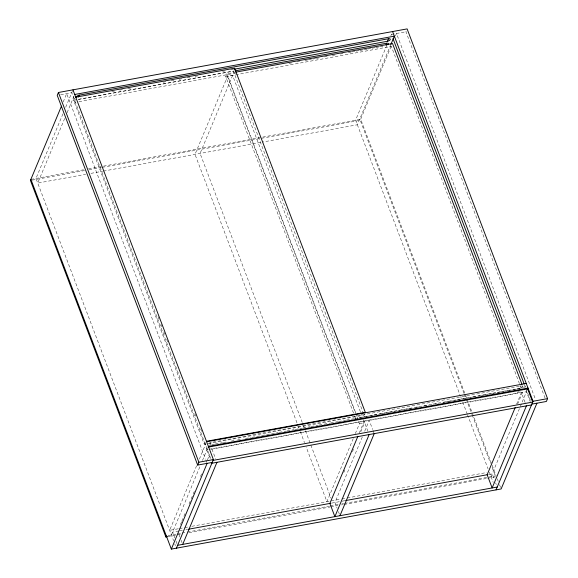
<?xml version="1.0" encoding="UTF-8"?>
<svg xmlns="http://www.w3.org/2000/svg" width="578" height="578" viewBox="0 0 578 578"><rect width="100%" height="100%" fill="white"/><g stroke="black" fill="none" stroke-linecap="round" stroke-linejoin="round"><path stroke-width="0.43" stroke-dasharray="2.89 2.17" d="M63.197 101.952L66.672 93.629L205.515 459.127M62.93 113.859L35.966 178.45L173.595 540.748M65.69 107.233L72.358 91.273M64.685 118.483L37.722 183.074L85.667 174.325M67.106 112.688L74.013 96.121M206.064 443.991L204.287 444.316L73.572 100.211L74.468 98.072M353.541 413.118L225.709 76.607L226.901 73.753L234.87 72.301M360.397 411.767L232.645 75.451L227.559 76.383L195.003 154.391L297.143 423.269M232.645 75.451L200.082 153.459L302.222 422.345M204.287 444.316L205.183 442.177M196.599 465.76L169.643 530.344L178.523 528.726M199.367 459.134L205.934 443.398M171.399 534.968L200.27 465.781M202.502 460.442L207.444 448.607M521.009 387.946A2.442 1.077 -20.8 0 0 522.187 386.444A2.442 1.077 -20.8 0 0 520.417 386.017L211.1 442.43L210.045 444.959A2.442 1.077 -20.8 0 1 209.59 445.017M180.444 524.557L181.478 522.064M181.824 521.24L183.558 517.093M183.905 516.262L185.632 512.115M189.093 503.828L190.827 499.681M191.166 498.85L192.9 494.703M193.247 493.879L194.287 491.387M200.515 476.467L201.549 473.974M207.437 459.886L209.857 454.077M386.877 45.229L355.6 120.152L460.456 396.183M390.858 35.691L391.552 34.037M390.887 44.455L357.356 124.776L262.354 142.101M463.975 393.365L360.246 120.289L391.617 45.135M395.439 35.973L396.479 33.473L535.64 399.817M545.083 398.098L405.922 31.754L406.522 30.323M356.72 419.996L357.609 417.858L356.648 415.329M353.237 438.594L326.917 501.661L306.102 446.873M355.318 433.616L359.473 423.652L357.876 419.44M364.696 413.74L364.104 415.163L206.953 443.832M359.278 432.958L364.126 421.348L367.883 431.253M343.78 472.522L344.82 470.03M352.436 451.772L353.476 449.279M360.751 431.853L364.559 422.728L362.637 417.67M362.283 437.004L334.951 502.506L337.14 508.279M364.711 431.195L369.205 420.423L372.658 429.497M209.063 449.279L517.491 393.026L518.545 390.497M516.703 389.03L519.362 388.546L520.417 386.017M516.551 404.268L521.399 392.664L525.156 402.563M517.621 404.145L523.148 390.901M524.528 387.585L525.221 385.931M491.033 476.669L526.977 390.555M60.647 94.727L71.759 92.697L210.919 459.04M391.393 34.405L405.922 31.754M111.807 91.541L114.466 91.057M119.783 90.089L122.442 89.604M127.76 88.629L130.418 88.145M163.213 82.163L165.872 81.679M171.189 80.71L173.848 80.226M179.166 79.258L181.824 78.774M187.142 77.799L189.801 77.315M195.118 76.347L197.777 75.862M222.595 71.332L225.254 70.848M230.571 69.88L233.23 69.396M73.572 100.211L233.389 71.058L363.461 413.48M78.196 99.481L234.191 71.029M78.919 101.685L235.795 73.074M288.971 63.37L291.63 62.886M296.947 61.918L299.606 61.434M304.924 60.459L307.583 59.975M308.471 59.816L312.012 59.166M312.9 59.007L315.559 58.523M316.448 58.364L319.107 57.879M324.424 56.904L327.083 56.42M332.401 55.452L335.059 54.968M340.377 54L343.036 53.508M348.353 52.54L351.012 52.056M351.901 51.897L355.441 51.247M356.33 51.088L358.989 50.604M359.877 50.438L363.418 49.795M364.306 49.629L366.965 49.144M367.854 48.986L371.394 48.335M372.283 48.176L374.941 47.692M375.83 47.533L379.37 46.883M380.259 46.724L382.918 46.24M225.709 76.607L391.335 46.399L521.089 387.968M30.887 179.375L84.077 169.679M88.513 168.87L360.686 119.227L466.663 398.206M32.216 180.112L84.525 170.575M88.954 169.766L101.367 167.504M102.255 167.338L360.246 120.289M90.999 173.357L102.537 171.254M103.426 171.088L261.466 142.267M359.386 417.533L432.012 404.289M432.9 404.123L523.242 387.65L522.281 385.121M211.815 444.634L214.481 444.15M215.363 443.991L222.458 442.697M223.339 442.531L225.998 442.047M231.316 441.079L233.974 440.595M237.522 439.945L241.951 439.135M245.498 438.492L250.816 437.524M251.705 437.358L278.293 432.51M279.181 432.351L286.269 431.058M287.158 430.892L294.245 429.599M295.134 429.44L302.222 428.146M303.11 427.987L310.198 426.694M311.087 426.528L318.175 425.235M319.063 425.076L329.698 423.139M330.58 422.973L337.675 421.68M338.556 421.521L345.651 420.228M346.54 420.062L353.628 418.768M354.516 418.609L361.604 417.316M362.493 417.157L365.151 416.673M366.033 416.507L369.58 415.864M370.469 415.698L373.128 415.214M374.009 415.055L377.557 414.404M378.445 414.245L381.104 413.761M381.986 413.595L385.533 412.952M386.422 412.793L389.081 412.309M389.962 412.143L392.621 411.659M393.51 411.5L397.057 410.85M397.939 410.691L400.597 410.207M401.486 410.04L405.034 409.397M405.922 409.231L408.581 408.747M409.462 408.588L412.121 408.104M415.669 407.454L420.098 406.645M423.645 406.002L428.963 405.034M435.169 403.899L436.939 403.574M443.145 402.447L444.916 402.122M445.804 401.963L448.463 401.479M449.344 401.313L456.439 400.019M457.321 399.86L464.416 398.567M465.297 398.401L472.392 397.108M473.281 396.949L480.369 395.655M481.257 395.497L483.916 395.012M484.798 394.846L488.345 394.203M489.234 394.037L491.892 393.553M492.774 393.394L496.321 392.744M497.21 392.585L499.869 392.101M500.75 391.935L504.298 391.292M505.186 391.133L507.845 390.649M508.727 390.482L512.274 389.839M513.163 389.673L515.822 389.189M211.288 449.222L526.486 391.732L530.243 401.638M359.473 423.652L364.559 422.728M179.411 528.567L183.847 527.757M184.736 527.591L188.291 526.948M191.838 526.298L340.998 499.096M341.887 498.93L346.33 498.12M347.219 497.961L486.611 472.537M178.804 530.98L172.591 532.114L174.78 537.894M179.693 530.821L182.352 530.337M185.906 529.686L187.684 529.361M331.519 503.127L341.287 501.35M342.169 501.184L344.835 500.7M488.67 474.466L492.225 473.823L494.103 478.772M168.082 535.575L176.724 534M177.612 533.834L181.384 533.147M182.048 533.024L186.701 532.179M187.38 532.056L329.438 506.14M330.327 505.981L338.318 504.522M341.851 503.879L343.643 503.554M344.51 503.395L495.23 475.904M167.642 536.63L176.507 535.018M177.395 534.852L180.943 534.209M188.919 532.75L329.886 507.043M330.775 506.877L337.863 505.584M341.41 504.941L343.188 504.616M344.069 504.457L486.806 478.425M487.695 478.259L495.671 476.807L492.153 467.537M524.463 384.71L525.424 387.246M525.749 388.084L530.553 400.749M466.981 399.044L491.835 464.466M492.153 465.312L496.119 475.745M497.282 478.822L498.243 481.351M499.529 484.725L501.133 488.952M464.3 394.21L465.897 398.423M466.222 399.261L471.98 414.433M472.305 415.279L490.549 463.318M495.671 482.897L496.3 484.545M460.774 397.021L461.417 398.712M462.703 402.086L467.19 413.906M467.508 414.751L488.034 468.772M489.277 472.053L493.229 482.449M372.969 430.321L373.908 432.799M360.715 412.613L362.319 416.825M226.901 73.753L356.33 414.484M227.559 76.383L355.311 412.699M355.636 413.537L357.551 418.595M354.82 416.492L356.099 419.866M338.397 511.581L339.337 514.059M303.508 425.719L304.144 427.402M305.422 430.776L310.552 444.258M310.87 445.103L331.042 498.207M298.421 426.643L299.057 428.327M300.343 431.701L304.505 442.661M211.931 449.106L215.695 459.004M158.061 316.636L159.022 319.172M160.944 324.229L161.905 326.758M163.827 331.823L164.788 334.351M166.71 339.409L167.671 341.938M194.902 413.631L195.87 416.16M200.674 428.811L201.635 431.34M206.852 450.031L210.298 459.113M205.84 459.972L206.801 462.501M178.927 534.491L179.866 536.962M181.124 540.264L182.063 542.742M176.037 541.196L176.976 543.667M174.809 543.949L175.474 545.697M386.538 45.474A2.442 1.077 -20.8 0 1 385.815 45.705M75.805 102.227A2.442 1.077 -20.8 0 1 74.475 101.569A2.442 1.077 -20.8 0 1 75.891 100.124M520.113 391.624A2.442 1.077 -20.8 0 1 517.491 393.026M208.174 449.438A2.442 1.077 -20.8 0 1 206.433 449.07A2.442 1.077 -20.8 0 1 207.379 447.639M520.084 388.358A2.442 1.077 -20.8 0 1 519.362 388.546M208.73 443.557A2.442 1.077 -20.8 0 1 211.1 442.43"/><path stroke-width="0.87" d="M531.839 404.123L546.369 401.472L547.561 398.625L407.114 28.9L58.421 92.494L57.229 95.348L197.676 465.073L212.205 462.422M61.463 106.114L30.439 180.437L165.872 536.955L167.642 536.63M78.391 97.053L79.186 95.153L388.503 38.74A2.442 1.077 -20.8 0 1 390.229 39.593A2.442 1.077 -20.8 0 1 387.448 41.269L234.119 69.237M165.872 536.955L166.312 535.893M197.676 465.073L198.868 462.219L58.421 92.494M536.926 403.198L501.133 488.952L171.326 549.1L207.119 463.346M386.104 44.492L386.631 43.227A2.442 1.077 -20.8 0 1 387.787 44.766M387.448 41.269L388.503 38.74M176.413 548.175L213.398 459.568L72.951 89.843M390.887 44.455L394.34 36.168L74.707 94.467M182.691 544.389L216.952 462.306M357.89 436.274L329.865 503.431L334.879 516.638L369.14 434.555M339.965 515.706L374.226 433.623M515.171 407.584L487.138 474.748L492.153 487.948L526.413 405.864M527.324 389.724L528.01 388.069L208.376 446.361M496.047 489.877L533.032 401.269L392.585 31.552M75.653 97.191L234.581 68.211L365.296 412.316L206.368 441.296M235.073 70.87L386.631 43.227M235.759 72.134L392.527 43.545L521.956 384.276M206.621 441.744L526.255 383.445M208.037 447.177L527.671 388.886L532.692 402.086L213.058 460.384M198.868 462.219L213.398 459.568M533.032 401.269L547.561 398.625M211.866 463.238L531.5 404.94M188.573 529.202L330.63 503.294M345.723 500.541L487.781 474.632M177.605 545.321L497.239 487.023M392.997 38.625L524.145 383.864M30.887 179.375L171.326 549.1M76.441 97.407A2.442 1.077 -20.8 0 1 79.186 95.153"/></g></svg>
